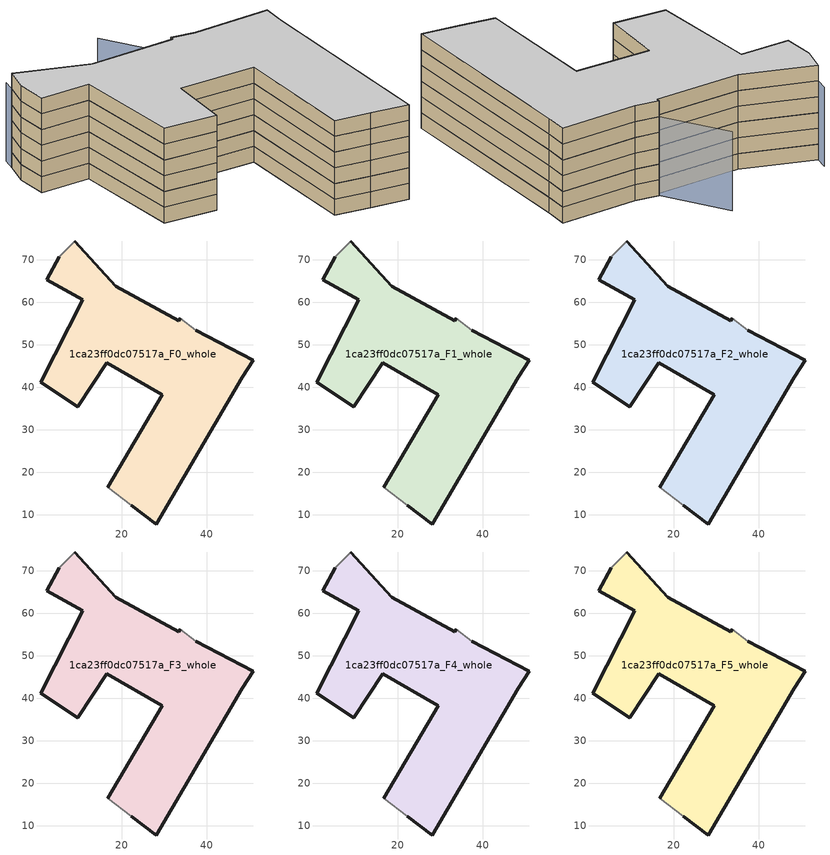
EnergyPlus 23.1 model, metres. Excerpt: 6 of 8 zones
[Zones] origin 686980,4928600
1ca23ff0dc07517a_F0_whole
 floor ground (EU_floor_Construction): 28.05,7.87 48.29,42.41 50.89,46.39 37.41,53.46 33.74,56.32 33.38,55.74 18.48,63.78 8.94,74.45 5.21,70.79 2.36,65.39 10.82,60.64 0.91,41.24 9.56,35.48 16.45,45.86 29.44,38.27 16.71,16.5 22.19,12.26 z0
 wall outside (EU_wall_Construction): 16.71,16.5 29.44,38.27 16.45,45.86 9.56,35.48 0.91,41.24 10.82,60.64 2.36,65.39 5.21,70.79 / 8.94,74.45 18.48,63.78 33.38,55.74 33.74,56.32 / 37.41,53.46 50.89,46.39 48.29,42.41 28.05,7.87 22.19,12.26 z0:3
 wall adiabatic (EU_wall_Construction): 22.19,12.26 16.71,16.5 / 5.21,70.79 8.94,74.45 / 33.74,56.32 37.41,53.46 z0:3
1ca23ff0dc07517a_F1_whole
 floor to 1ca23ff0dc07517a_F0_whole (EU_floor_Construction): 28.04,7.87 48.28,42.41 50.88,46.39 37.4,53.46 33.74,56.32 33.38,55.74 18.48,63.78 8.94,74.45 5.21,70.79 2.36,65.39 10.82,60.64 0.9,41.24 9.55,35.48 16.45,45.86 29.44,38.27 16.71,16.5 22.19,12.26 z3
 wall outside (EU_wall_Construction): 16.71,16.5 29.44,38.27 16.45,45.86 9.56,35.48 0.91,41.24 10.82,60.64 2.36,65.39 5.21,70.79 / 8.94,74.45 18.48,63.78 33.38,55.74 33.74,56.32 / 37.41,53.46 50.89,46.39 48.29,42.41 28.05,7.87 22.19,12.26 z3:6
 wall adiabatic (EU_wall_Construction): 22.19,12.26 16.71,16.5 / 5.21,70.79 8.94,74.45 / 33.74,56.32 37.41,53.46 z3:6
1ca23ff0dc07517a_F2_whole
 floor to 1ca23ff0dc07517a_F1_whole (EU_floor_Construction): 28.04,7.87 48.28,42.41 50.88,46.39 37.4,53.46 33.74,56.32 33.38,55.74 18.48,63.78 8.94,74.45 5.21,70.79 2.36,65.39 10.82,60.64 0.9,41.24 9.55,35.48 16.45,45.86 29.44,38.27 16.71,16.5 22.19,12.26 z6
 wall outside (EU_wall_Construction): 16.71,16.5 29.44,38.27 16.45,45.86 9.56,35.48 0.91,41.24 10.82,60.64 2.36,65.39 5.21,70.79 / 8.94,74.45 18.48,63.78 33.38,55.74 33.74,56.32 / 37.41,53.46 50.89,46.39 48.29,42.41 28.05,7.87 22.19,12.26 z6:9
 wall adiabatic (EU_wall_Construction): 22.19,12.26 16.71,16.5 / 5.21,70.79 8.94,74.45 / 33.74,56.32 37.41,53.46 z6:9
1ca23ff0dc07517a_F3_whole
 floor to 1ca23ff0dc07517a_F2_whole (EU_floor_Construction): 28.04,7.87 48.28,42.41 50.88,46.39 37.4,53.46 33.74,56.32 33.38,55.74 18.48,63.78 8.94,74.45 5.21,70.79 2.36,65.39 10.82,60.64 0.9,41.24 9.55,35.48 16.45,45.86 29.44,38.27 16.71,16.5 22.19,12.26 z9
 wall outside (EU_wall_Construction): 16.71,16.5 29.44,38.27 16.45,45.86 9.56,35.48 0.91,41.24 10.82,60.64 2.36,65.39 5.21,70.79 / 8.94,74.45 18.48,63.78 33.38,55.74 33.74,56.32 / 37.41,53.46 50.89,46.39 48.29,42.41 28.05,7.87 22.19,12.26 z9:12
 wall adiabatic (EU_wall_Construction): 22.19,12.26 16.71,16.5 / 5.21,70.79 8.94,74.45 / 33.74,56.32 37.41,53.46 z9:12
1ca23ff0dc07517a_F4_whole
 floor to 1ca23ff0dc07517a_F3_whole (EU_floor_Construction): 28.04,7.87 48.28,42.41 50.88,46.39 37.4,53.46 33.74,56.32 33.38,55.74 18.48,63.78 8.94,74.45 5.21,70.79 2.36,65.39 10.82,60.64 0.9,41.24 9.55,35.48 16.45,45.86 29.44,38.27 16.71,16.5 22.19,12.26 z12
 wall outside (EU_wall_Construction): 16.71,16.5 29.44,38.27 16.45,45.86 9.56,35.48 0.91,41.24 10.82,60.64 2.36,65.39 5.21,70.79 / 8.94,74.45 18.48,63.78 33.38,55.74 33.74,56.32 / 37.41,53.46 50.89,46.39 48.29,42.41 28.05,7.87 22.19,12.26 z12:15
 wall adiabatic (EU_wall_Construction): 22.19,12.26 16.71,16.5 / 5.21,70.79 8.94,74.45 / 33.74,56.32 37.41,53.46 z12:15
1ca23ff0dc07517a_F5_whole
 floor to 1ca23ff0dc07517a_F4_whole (EU_floor_Construction): 28.04,7.87 48.28,42.41 50.88,46.39 37.4,53.46 33.74,56.32 33.38,55.74 18.48,63.78 8.94,74.45 5.21,70.79 2.36,65.39 10.82,60.64 0.9,41.24 9.55,35.48 16.45,45.86 29.44,38.27 16.71,16.5 22.19,12.26 z15
 wall outside (EU_wall_Construction): 16.71,16.5 29.44,38.27 16.45,45.86 9.56,35.48 0.91,41.24 10.82,60.64 2.36,65.39 5.21,70.79 / 8.94,74.45 18.48,63.78 33.38,55.74 33.74,56.32 / 37.41,53.46 50.89,46.39 48.29,42.41 28.05,7.87 22.19,12.26 z15:18
 wall adiabatic (EU_wall_Construction): 22.19,12.26 16.71,16.5 / 5.21,70.79 8.94,74.45 / 33.74,56.32 37.41,53.46 z15:18
 ceiling to 1ca23ff0dc07517a_F6_whole (EU_floor_Construction): 37.4,53.46 50.88,46.39 48.28,42.41 28.04,7.87 22.19,12.26 16.71,16.5 29.44,38.27 16.45,45.86 9.55,35.48 0.9,41.24 10.82,60.64 2.36,65.39 5.21,70.79 8.94,74.45 18.48,63.78 33.38,55.74 33.74,56.32 z18
shading: 33.81,51.16 33.56,70.24 / 10.77,76.46 5.4,70.58 z0:15
[Building]
EU S2 Campaign: North Axis=0; Terrain=City; Solar Distribution=FullExterior
[Site:Location]
Bologna: Latitude=44.5; Longitude=11.25; Time Zone=1; Elevation=37
[SizingPeriod:WeatherFileDays]
AnnualSizingPeriod: Begin Month=1; Begin Day of Month=1; End Month=12; End Day of Month=31; Day of Week for Start Day=Monday; Use Weather File Daylight Saving Period=No; Use Weather File Rain and Snow Indicators=No
[MATERIAL]
EU_InternalMass_Material: Roughness=MediumRough; Thickness=0.1; Conductivity=1; Density=1800; Specific Heat=900; Thermal Absorptance=0.9; Solar Absorptance=0.7; Visible Absorptance=0.7
[MATERIAL:NOMASS] Roughness=MediumRough; Thermal Absorptance=0.9; Solar Absorptance=0.7; Visible Absorptance=0.7
Name | Thermal Resistance
EU_wall_NoMass | 0.905828
EU_floor_NoMass | 0.67114
[CONSTRUCTION]
EU_wall_Construction: EU_wall_NoMass
EU_floor_Construction: EU_floor_NoMass
EU_InternalMass_Construction: EU_InternalMass_Material
[ZONE] Type=1; Multiplier=1; Ceiling Height=autocalculate; Volume=3926.69; Floor Area=autocalculate; Part of Total Floor Area=Yes
1ca23ff0dc07517a_F0_whole; 1ca23ff0dc07517a_F1_whole; 1ca23ff0dc07517a_F2_whole; 1ca23ff0dc07517a_F3_whole; 1ca23ff0dc07517a_F4_whole; 1ca23ff0dc07517a_F5_whole
[INTERNALMASS] Construction=EU_InternalMass_Construction; Surface Area=1308.9
Name | Zone or ZoneList
1ca23ff0dc07517a_F0_whole_EU_InternalMass | 1ca23ff0dc07517a_F0_whole
1ca23ff0dc07517a_F1_whole_EU_InternalMass | 1ca23ff0dc07517a_F1_whole
1ca23ff0dc07517a_F2_whole_EU_InternalMass | 1ca23ff0dc07517a_F2_whole
1ca23ff0dc07517a_F3_whole_EU_InternalMass | 1ca23ff0dc07517a_F3_whole
1ca23ff0dc07517a_F4_whole_EU_InternalMass | 1ca23ff0dc07517a_F4_whole
1ca23ff0dc07517a_F5_whole_EU_InternalMass | 1ca23ff0dc07517a_F5_whole
[OTHEREQUIPMENT] Fuel Type=Electricity; Design Level Calculation Method=Watts/Area; Power per Zone Floor Area=1; Fraction Latent=0; Fraction Radiant=0; Fraction Lost=0; Carbon Dioxide Generation Rate=0; EndUse Subcategory=EU_Step8_InternalGains
Name | Zone or ZoneList or Space or SpaceList | Schedule
EU_Step8_InternalGain_1ca23ff0dc07517a_F0_whole_f000 | 1ca23ff0dc07517a_F0_whole | EU_Step8_GainSchedule_1ca23ff0dc07517a_F0_whole_f000
EU_Step8_InternalGain_1ca23ff0dc07517a_F1_whole_f000 | 1ca23ff0dc07517a_F1_whole | EU_Step8_GainSchedule_1ca23ff0dc07517a_F1_whole_f000
EU_Step8_InternalGain_1ca23ff0dc07517a_F2_whole_f000 | 1ca23ff0dc07517a_F2_whole | EU_Step8_GainSchedule_1ca23ff0dc07517a_F2_whole_f000
EU_Step8_InternalGain_1ca23ff0dc07517a_F3_whole_f000 | 1ca23ff0dc07517a_F3_whole | EU_Step8_GainSchedule_1ca23ff0dc07517a_F3_whole_f000
EU_Step8_InternalGain_1ca23ff0dc07517a_F4_whole_f000 | 1ca23ff0dc07517a_F4_whole | EU_Step8_GainSchedule_1ca23ff0dc07517a_F4_whole_f000
EU_Step8_InternalGain_1ca23ff0dc07517a_F5_whole_f000 | 1ca23ff0dc07517a_F5_whole | EU_Step8_GainSchedule_1ca23ff0dc07517a_F5_whole_f000
[ZONEVENTILATION:DESIGNFLOWRATE] Schedule=EU_AlwaysOn; Design Flow Rate Calculation Method=AirChanges/Hour; Air Changes per Hour=0.73129; Ventilation Type=Natural; Fan Pressure Rise=0; Fan Total Efficiency=1; Constant Term Coefficient=1; Temperature Term Coefficient=0; Velocity Term Coefficient=0; Velocity Squared Term Coefficient=0; Minimum Indoor Temperature=-100; Maximum Indoor Temperature=100; Delta Temperature=-100; Minimum Outdoor Temperature=-100; Maximum Outdoor Temperature=100; Maximum Wind Speed=40
Name | Zone or ZoneList or Space or SpaceList
EU_ConstantAir_1ca23ff0dc07517a_F0_whole | 1ca23ff0dc07517a_F0_whole
EU_ConstantAir_1ca23ff0dc07517a_F1_whole | 1ca23ff0dc07517a_F1_whole
EU_ConstantAir_1ca23ff0dc07517a_F2_whole | 1ca23ff0dc07517a_F2_whole
EU_ConstantAir_1ca23ff0dc07517a_F3_whole | 1ca23ff0dc07517a_F3_whole
EU_ConstantAir_1ca23ff0dc07517a_F4_whole | 1ca23ff0dc07517a_F4_whole
EU_ConstantAir_1ca23ff0dc07517a_F5_whole | 1ca23ff0dc07517a_F5_whole
[HVACTEMPLATE:THERMOSTAT] Constant Heating Setpoint=20; Constant Cooling Setpoint=50
EU_HeatOnly_1ca23ff0dc07517a_F0_whole; EU_HeatOnly_1ca23ff0dc07517a_F1_whole; EU_HeatOnly_1ca23ff0dc07517a_F2_whole; EU_HeatOnly_1ca23ff0dc07517a_F3_whole; EU_HeatOnly_1ca23ff0dc07517a_F4_whole; EU_HeatOnly_1ca23ff0dc07517a_F5_whole; EU_HeatOnly_1ca23ff0dc07517a_F6_whole; EU_HeatOnly_1ca23ff0dc07517a_F7_whole
[HVACTEMPLATE:ZONE:IDEALLOADSAIRSYSTEM] System Availability Schedule=EU_AlwaysOn; Maximum Heating Supply Air Temperature=50; Minimum Cooling Supply Air Temperature=13; Maximum Heating Supply Air Humidity Ratio=0.0156; Minimum Cooling Supply Air Humidity Ratio=0.0077; Heating Limit=NoLimit; Cooling Limit=NoLimit; Heating Availability Schedule=EU_AlwaysOn; Cooling Availability Schedule=EU_CoolingOff; Dehumidification Control Type=ConstantSensibleHeatRatio; Cooling Sensible Heat Ratio=0.7; Dehumidification Setpoint=60; Humidification Control Type=None; Humidification Setpoint=30; Outdoor Air Method=None; Outdoor Air Flow Rate per Person=0.00944; Outdoor Air Flow Rate per Zone Floor Area=0; Outdoor Air Flow Rate per Zone=0; Demand Controlled Ventilation Type=None; Outdoor Air Economizer Type=NoEconomizer; Heat Recovery Type=None; Sensible Heat Recovery Effectiveness=0.7; Latent Heat Recovery Effectiveness=0.65
Name | Template Thermostat
1ca23ff0dc07517a_F0_whole | EU_HeatOnly_1ca23ff0dc07517a_F0_whole
1ca23ff0dc07517a_F1_whole | EU_HeatOnly_1ca23ff0dc07517a_F1_whole
1ca23ff0dc07517a_F2_whole | EU_HeatOnly_1ca23ff0dc07517a_F2_whole
1ca23ff0dc07517a_F3_whole | EU_HeatOnly_1ca23ff0dc07517a_F3_whole
1ca23ff0dc07517a_F4_whole | EU_HeatOnly_1ca23ff0dc07517a_F4_whole
1ca23ff0dc07517a_F5_whole | EU_HeatOnly_1ca23ff0dc07517a_F5_whole
[SIZING:ZONE] Zone Cooling Design Supply Air Temperature Input Method=SupplyAirTemperature; Zone Cooling Design Supply Air Temperature=13; Zone Heating Design Supply Air Temperature Input Method=SupplyAirTemperature; Zone Heating Design Supply Air Temperature=50; Zone Cooling Design Supply Air Humidity Ratio=0.008; Zone Heating Design Supply Air Humidity Ratio=0.008; Cooling Design Air Flow Method=DesignDay; Cooling Design Air Flow Rate=0; Cooling Minimum Air Flow per Zone Floor Area=0.000762; Cooling Minimum Air Flow=0; Cooling Minimum Air Flow Fraction=0.2; Heating Design Air Flow Method=DesignDay; Heating Design Air Flow Rate=0; Heating Maximum Air Flow per Zone Floor Area=0.002032; Heating Maximum Air Flow=0.141576; Heating Maximum Air Flow Fraction=0.3; Account for Dedicated Outdoor Air System=No; Dedicated Outdoor Air System Control Strategy=NeutralSupplyAir; Dedicated Outdoor Air Low Setpoint Temperature for Design=autosize; Dedicated Outdoor Air High Setpoint Temperature for Design=autosize; Zone Load Sizing Method=Sensible Load Only No Latent Load; Zone Latent Cooling Design Supply Air Humidity Ratio Input Method=HumidityRatioDifference; Zone Cooling Design Supply Air Humidity Ratio Difference=0.005; Zone Latent Heating Design Supply Air Humidity Ratio Input Method=HumidityRatioDifference; Zone Humidification Design Supply Air Humidity Ratio Difference=0.005
1ca23ff0dc07517a_F0_whole; 1ca23ff0dc07517a_F1_whole; 1ca23ff0dc07517a_F2_whole; 1ca23ff0dc07517a_F3_whole; 1ca23ff0dc07517a_F4_whole; 1ca23ff0dc07517a_F5_whole
[SCHEDULE:CONSTANT]
Name | Hourly Value
EU_AlwaysOn | 1
EU_CoolingOff | 0
[SCHEDULE:FILE] Column Number=1; Rows to Skip at Top=0; Number of Hours of Data=8760; Column Separator=Comma; Interpolate to Timestep=No; Minutes per Item=60; Adjust Schedule for Daylight Savings=Yes
Name | File
EU_Step8_GainSchedule_1ca23ff0dc07517a_F0_whole_f000 | ../../schedules/1ca23ff0dc07517a/1ca23ff0dc07517a_F0_whole_f000_gain.csv
EU_Step8_GainSchedule_1ca23ff0dc07517a_F1_whole_f000 | ../../schedules/1ca23ff0dc07517a/1ca23ff0dc07517a_F1_whole_f000_gain.csv
EU_Step8_GainSchedule_1ca23ff0dc07517a_F2_whole_f000 | ../../schedules/1ca23ff0dc07517a/1ca23ff0dc07517a_F2_whole_f000_gain.csv
EU_Step8_GainSchedule_1ca23ff0dc07517a_F3_whole_f000 | ../../schedules/1ca23ff0dc07517a/1ca23ff0dc07517a_F3_whole_f000_gain.csv
EU_Step8_GainSchedule_1ca23ff0dc07517a_F4_whole_f000 | ../../schedules/1ca23ff0dc07517a/1ca23ff0dc07517a_F4_whole_f000_gain.csv
EU_Step8_GainSchedule_1ca23ff0dc07517a_F5_whole_f000 | ../../schedules/1ca23ff0dc07517a/1ca23ff0dc07517a_F5_whole_f000_gain.csv
